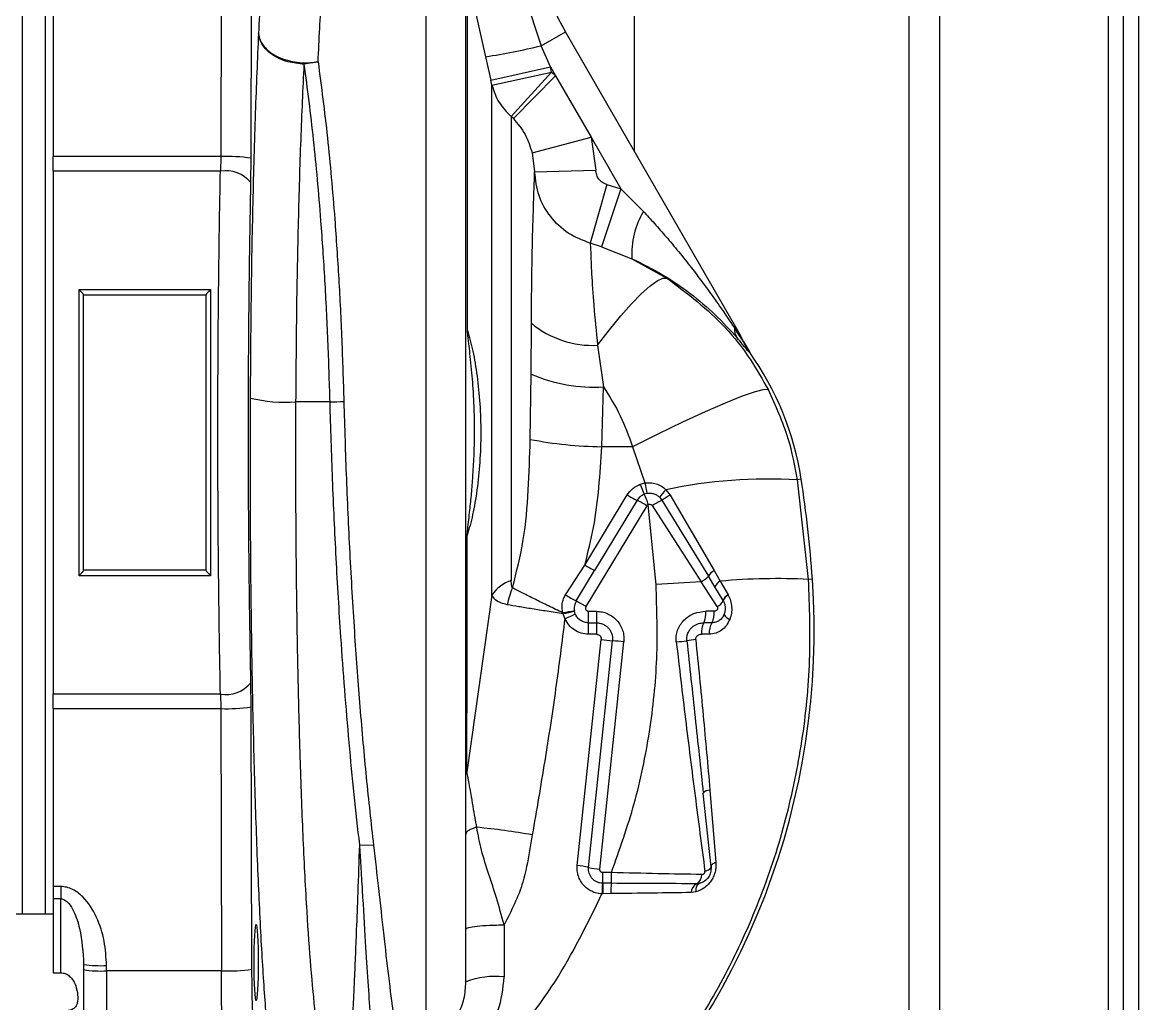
# Model space of a CAD drawing. Extents: x 75 to 2075, y 25 to 1460.
# Drawn here: x 1164.2 to 1255.5, y 637.2 to 717.4 of the extents above; entities that cross this region are included whole.
import ezdxf

# ---------------------------------------------------------------- set-up
doc = ezdxf.new("R2010")
doc.units = 0
doc.header["$LTSCALE"] = 5
doc.linetypes.add('SLD-KATı', pattern=[0])
doc.layers.get('0').update_dxf_attribs({"linetype": 'CONTINUOUS'})

msp = doc.modelspace()

# ---------------------------------------------------------------- linework, layer by layer
at = {"color": 7, "linetype": 'SLD-KATı'}
for p, q in [((1239.221, 568.28), (1239.221, 1228.103)), ((1252.971, 1228.103), (1252.971, 568.28)), ((1236.721, 569.442), (1236.721, 1226.942)), ((1254.221, 574.53), (1254.221, 1221.853)), ((1255.471, 574.53), (1255.471, 1221.853)), ((1214.221, 737.652), (1214.221, 706.924)), ((1197.219, 635.337), (1197.219, 732.906)), ((1180.484, 727.868), (1180.425, 706.433)), ((1182.922, 706.302), (1182.981, 727.738)), ((1166.085, 723.236), (1166.085, 644.526)), ((1204.5, 721.986), (1206.613, 715.494)), ((1166.721, 720.978), (1166.721, 706.433)), ((1200.626, 721.08), (1202.082, 714.599)), ((1206.613, 715.494), (1208.608, 716.646)), ((1222.546, 692.504), (1208.608, 716.646)), ((1207.384, 713.767), (1206.613, 715.494)), ((1202.082, 714.599), (1202.512, 712.678)), ((1188.386, 714.187), (1187.258, 713.986)), ((1202.512, 712.678), (1207.384, 713.767)), ((1207.477, 713.349), (1207.384, 713.767)), ((1207.384, 713.767), (1207.803, 713.041)), ((1202.605, 712.262), (1207.477, 713.349)), ((1207.477, 713.349), (1204.18, 709.716)), ((1207.803, 713.041), (1204.353, 709.545)), ((1207.477, 713.349), (1207.803, 713.041)), ((1207.803, 713.041), (1210.699, 708.025)), ((1202.605, 712.262), (1202.512, 712.678)), ((1202.605, 670.601), (1202.605, 712.262)), ((1204.18, 709.716), (1204.18, 671.792)), ((1204.353, 709.545), (1204.18, 709.716)), ((1205.886, 706.736), (1210.699, 708.025)), ((1210.699, 708.025), (1211.091, 705.323)), ((1210.699, 708.025), (1213.136, 703.803)), ((1180.425, 706.433), (1166.721, 706.433)), ((1166.721, 705.242), (1166.721, 706.433)), ((1180.425, 706.433), (1180.402, 705.242)), ((1205.886, 706.736), (1206.093, 705.18)), ((1182.899, 704.317), (1182.922, 706.302)), ((1166.721, 705.242), (1166.721, 662.517)), ((1180.402, 705.242), (1166.721, 705.242)), ((1206.093, 705.18), (1211.091, 705.323)), ((1211.996, 704.155), (1210.623, 699.359)), ((1213.136, 703.803), (1211.565, 699.066)), ((1211.996, 704.155), (1213.136, 703.803)), ((1213.136, 703.803), (1214.98, 701.954)), ((1211.565, 699.066), (1210.623, 699.359)), ((1211.565, 699.066), (1214.043, 698.092)), ((1214.043, 698.092), (1216.905, 696.51)), ((1168.846, 672.186), (1168.846, 695.573)), ((1168.846, 695.573), (1179.596, 695.573)), ((1179.596, 695.573), (1179.596, 672.186)), ((1169.221, 672.629), (1169.221, 695.129)), ((1169.221, 695.129), (1179.221, 695.129)), ((1179.221, 695.129), (1179.221, 672.629)), ((1205.802, 688.65), (1205.826, 692.815)), ((1222.423, 692.433), (1222.546, 692.504)), ((1211.236, 691.013), (1211.726, 687.618)), ((1223.129, 691.363), (1223.643, 690.468)), ((1223.145, 691.328), (1223.129, 691.363)), ((1223.643, 690.468), (1223.651, 690.45)), ((1205.731, 683.323), (1205.802, 688.65)), ((1211.576, 682.723), (1211.726, 687.618)), ((1189.365, 686.384), (1186.58, 686.384)), ((1214.105, 682.723), (1211.576, 682.723)), ((1214.105, 682.723), (1215.104, 679.761)), ((1227.887, 680.069), (1227.586, 680.022)), ((1228.482, 671.884), (1227.586, 680.022)), ((1214.731, 679.659), (1215.104, 679.761)), ((1216.828, 679.215), (1217.172, 678.775)), ((1210.197, 673.052), (1213.669, 678.781)), ((1214.463, 678.347), (1210.99, 672.599)), ((1215.266, 678.898), (1215.057, 678.84)), ((1216.299, 678.6), (1216.503, 678.354)), ((1216.503, 678.354), (1220.298, 672.15)), ((1217.172, 678.775), (1220.77, 672.597)), ((1215.257, 677.908), (1210.287, 669.656)), ((1216.02, 671.452), (1215.383, 678.013)), ((1215.707, 677.911), (1219.709, 671.688)), ((1179.221, 672.629), (1169.221, 672.629)), ((1208.611, 670.621), (1210.197, 673.052)), ((1209.499, 670.119), (1210.99, 672.599)), ((1220.77, 672.597), (1221.265, 671.734)), ((1179.596, 672.186), (1168.846, 672.186)), ((1221.011, 669.665), (1219.709, 671.688)), ((1220.827, 671.278), (1220.298, 672.15)), ((1221.265, 671.734), (1221.9, 670.623)), ((1228.799, 671.906), (1228.482, 671.884)), ((1221.51, 670.151), (1220.827, 671.278)), ((1202.605, 670.601), (1200.558, 656.123)), ((1221.51, 670.151), (1221.516, 670.141)), ((1221.9, 670.623), (1221.91, 670.606)), ((1208.41, 669.081), (1208.398, 669.15)), ((1208.564, 668.681), (1208.41, 669.081)), ((1209.343, 669.307), (1209.349, 669.275)), ((1209.417, 669.053), (1209.349, 669.275)), ((1210.501, 669.275), (1211.144, 669.275)), ((1210.501, 668.333), (1210.501, 669.275)), ((1211.144, 669.275), (1211.144, 668.333)), ((1220.78, 669.281), (1220.087, 669.281)), ((1210.501, 668.333), (1211.144, 668.333)), ((1210.501, 667.401), (1210.501, 668.333)), ((1211.144, 668.333), (1211.144, 667.401)), ((1220.573, 668.334), (1219.911, 668.334)), ((1211.144, 667.401), (1210.501, 667.401)), ((1220.367, 667.406), (1219.735, 667.405)), ((1209.58, 648.494), (1211.538, 666.959)), ((1210.502, 648.346), (1212.46, 666.868)), ((1211.424, 648.196), (1213.382, 666.775)), ((1182.922, 661.456), (1182.899, 663.441)), ((1166.721, 662.517), (1180.402, 662.517)), ((1166.721, 661.326), (1166.721, 662.517)), ((1180.402, 662.517), (1180.425, 661.326)), ((1166.721, 661.326), (1180.425, 661.326)), ((1166.721, 661.326), (1166.721, 646.78)), ((1180.425, 661.326), (1180.484, 639.89)), ((1182.981, 640.021), (1182.922, 661.456)), ((1220.512, 648.386), (1219.875, 654.404)), ((1220.42, 654.658), (1220.912, 648.751)), ((1191.792, 650.195), (1192.919, 650.159)), ((1211.673, 647.047), (1211.629, 647.048)), ((1212.362, 647.919), (1211.673, 647.919)), ((1211.673, 647.047), (1211.673, 647.919)), ((1212.362, 647.044), (1211.673, 647.047)), ((1212.362, 647.044), (1212.362, 647.919)), ((1219.331, 647.012), (1219.57, 647.041)), ((1167.346, 646.78), (1166.721, 646.78)), ((1166.721, 646.78), (1166.721, 645.774)), ((1167.346, 646.78), (1167.346, 645.774)), ((1211.668, 646.187), (1211.594, 646.186)), ((1212.314, 646.199), (1211.668, 646.187)), ((1219.282, 646.349), (1218.89, 646.292)), ((1167.346, 645.774), (1166.721, 645.774)), ((1166.721, 645.774), (1166.721, 639.738)), ((1167.346, 639.738), (1167.346, 645.774)), ((1166.721, 644.526), (1163.596, 644.526)), ((1203.596, 643.646), (1203.596, 639.389)), ((1169.221, 640.423), (1169.221, 639.988)), ((1171.096, 639.89), (1171.096, 640.325)), ((1180.484, 639.89), (1171.096, 639.89)), ((1171.096, 639.89), (1171.096, 631.61)), ((1166.721, 639.738), (1167.346, 639.738))]:
    msp.add_line(p, q, dxfattribs=at)
at = {"color": 8, "linetype": 'SLD-KATı'}
msp.add_line((1164.21, 723.236), (1164.21, 644.526), dxfattribs=at)
at = {"color": 7, "linetype": 'SLD-KATı', "flags": 128}
for points in [[(1211.236, 691.013), (1212.21, 692.28), (1213.143, 693.419), (1214.015, 694.407), (1214.808, 695.225), (1215.507, 695.854), (1216.097, 696.283), (1216.566, 696.503), (1216.905, 696.51)], [(1225.197, 687.37), (1224.848, 687.394), (1224.125, 687.217), (1223.053, 686.845), (1221.669, 686.292), (1220.021, 685.575), (1218.168, 684.721), (1216.172, 683.759), (1214.105, 682.723)], [(1220.01, 648.04), (1220.123, 648.075), (1220.224, 648.115), (1220.313, 648.157), (1220.386, 648.201), (1220.444, 648.248), (1220.485, 648.294), (1220.508, 648.341), (1220.512, 648.386)], [(1220.912, 648.751), (1220.82, 648.712), (1220.737, 648.67), (1220.667, 648.625), (1220.608, 648.578), (1220.563, 648.53), (1220.532, 648.482), (1220.515, 648.433), (1220.512, 648.386)], [(1219.282, 646.349), (1219.283, 646.482), (1219.295, 646.606), (1219.317, 646.718), (1219.351, 646.817), (1219.393, 646.901), (1219.445, 646.967), (1219.505, 647.014), (1219.57, 647.041)]]:
    msp.add_lwpolyline(points, dxfattribs=at)
at = {"color": 7, "linetype": 'SLD-KATı'}
for centre, radius, start, end in [((1224.846, 726.021), 18.75, 180, 210), ((1193.867, 768.067), 54.096, 278.73535, 283.6287), ((1180.968, 692.902), 13.542, 81.70366, 92.29634), ((1180.857, 702.636), 2.645, 39.45215, 99.89627), ((1220.825, 698.492), 6.794, 149.36045, 183.37324), ((1210.865, 698.922), 7.918, 230.47136, 272.68466), ((1223.738, 692.354), 1.317, 176.5728, 213.42653), ((1211.721, 686.254), 12.5, 23.94714, 30), ((1227.584, 693.299), 4.857, 203.94863, 215.92191), ((1203.983, 676.379), 24.188, 8.77429, 35.62671), ((1210.999, 700.955), 13.358, 247.10618, 273.12039), ((1185.771, 699.12), 12.762, 256.7021, 273.63697), ((1188.346, 729.042), 42.67, 271.36766, 272.88291), ((1212.174, 717.316), 34.598, 259.26694, 269.00834), ((1225.277, 638.685), 41.402, 86.80318, 101.77541), ((1131.096, 665.129), 97.938, 3.968, 8.77429), ((1230.274, 685.382), 16.564, 200.21238, 203.26121), ((1247.522, 685.378), 32.901, 189.83031, 191.35977), ((1224.437, 672.142), 10.389, 137.09157, 141.56836), ((1217.828, 685.443), 7.854, 238.03029, 244.6349), ((1210.772, 670.731), 8.463, 57.99682, 64.14061), ((1197.547, 671.454), 19.004, 20.19018, 22.87161), ((1220.375, 670.46), 8.792, 116.12772, 122.06742), ((1257.56, 613.93), 76.395, 121.91576, 122.50873), ((1217.518, 684.951), 13.971, 238.39836, 242.1468), ((1221.31, 671.555), 1.174, 117.38104, 149.56679), ((1205.051, 669.004), 2.921, 107.34633, 146.86015), ((1168.506, 667.724), 60.438, 313.85735, 3.968), ((1244.89, 248.528), 423.909, 93.40542, 93.90514), ((1218.739, 673.53), 2.082, 297.77043, 318.47196), ((1221.675, 670.902), 0.927, 116.22475, 156.08261), ((1225.96, 619.708), 52.238, 87.23234, 95.15603), ((1210.3, 668.566), 6.566, 156.38699, 169.09412), ((1216.093, 682.829), 14.318, 238.49876, 242.58171), ((1196.927, 647.817), 25.601, 58.54177, 60.58724), ((1220.589, 670.598), 1.024, 294.34756, 334.13293), ((1222.195, 669.983), 0.705, 114.72648, 166.16754), ((1222.197, 669.963), 0.704, 114.08787, 165.32367), ((1237.16, 498.143), 173.409, 99.23089, 99.54732), ((1197.94, 721.997), 53.942, 281.19121, 282.21009), ((1196.73, 697.039), 30.728, 292.65026, 294.38649), ((1218.157, 669.149), 1.934, 335.07033, 3.89442), ((1219.091, 669.153), 1.694, 331.07681, 4.3414), ((1222.237, 669.281), 0.692, 201.90448, 253.81073), ((1221.643, 667.525), 1.912, 154.98361, 183.60831), ((1222.036, 667.522), 1.673, 150.95677, 183.97424), ((1217.358, 720.897), 54.251, 263.84129, 264.81972), ((1206.862, 606.429), 60.698, 83.83344, 84.70804), ((1212.178, 719.927), 53.437, 275.90282, 276.83242), ((1220.469, 655.209), 11.819, 95.87583, 99.41685), ((1180.857, 665.122), 2.645, 260.10373, 320.54785), ((1180.968, 674.857), 13.542, 267.70366, 278.29634), ((1220.414, 653.958), 0.7, 89.55658, 140.41681), ((1194.949, 587.853), 64.093, 80.16175, 84.25738), ((1209.068, 642.379), 6.137, 76.48333, 85.20982), ((1211.932, 654.244), 6.069, 256.37506, 265.20126), ((1323.274, 642.133), 111.753, 177.47934, 177.92148), ((1289.889, 646.174), 78.221, 179.36019, 179.99033), ((1220.027, 646.188), 7.714, 173.62692, 179.91599), ((1218.909, 647.739), 0.84, 300.1046, 1.64257), ((1219.708, 646.286), 0.818, 117.46934, 179.59784), ((1170.629, 649.355), 9.042, 261.04481, 272.9634), ((1170.629, 648.92), 9.042, 261.04481, 272.9634), ((1181.027, 653.421), 13.542, 267.70366, 278.29634), ((1202.828, 633.017), 6.418, 83.1247, 111.5425)]:
    msp.add_arc(centre, radius, start, end, dxfattribs=at)
msp.add_ellipse((1183.326, 640.569), major_axis=(0, 3.125), ratio=0.052408, dxfattribs=at)
for points, knots in [([(1184.928, 733.826), (1184.793, 733.009), (1184.521, 731.364), (1184.145, 727.406), (1183.8, 722.529), (1183.609, 718.502), (1183.514, 716.5)], [0, 0, 0, 0, 0.248592, 0.500102, 0.75156, 1, 1, 1, 1]), ([(1200.471, 638.987), (1200.471, 640.216), (1200.471, 642.72), (1200.471, 647.748), (1200.471, 653.701), (1200.471, 660.499), (1200.471, 667.866), (1200.471, 675.517), (1200.471, 683.151), (1200.471, 690.611), (1200.471, 697.89), (1200.471, 704.965), (1200.471, 711.663), (1200.471, 717.695), (1200.471, 722.823), (1200.471, 726.838), (1200.471, 729.758), (1200.471, 730.744), (1200.471, 731.229)], [0, 0, 0, 0, 0.059803, 0.121859, 0.185514, 0.25, 0.314486, 0.378141, 0.440197, 0.5, 0.559803, 0.621859, 0.685514, 0.75, 0.814486, 0.878141, 0.940197, 1, 1, 1, 1]), ([(1188.386, 714.187), (1188.431, 715.103), (1188.521, 716.962), (1188.674, 719.551), (1188.841, 722.009), (1189.071, 724.868), (1189.386, 727.989), (1189.657, 729.54), (1189.8, 730.359)], [0, 0, 0, 0, 0.119672, 0.242881, 0.369647, 0.49999, 0.736078, 1, 1, 1, 1]), ([(1200.591, 692.236), (1200.592, 693.828), (1200.592, 697.166), (1200.594, 700.898), (1200.595, 703.587), (1200.596, 705.241), (1200.598, 706.88), (1200.599, 708.495), (1200.601, 710.074), (1200.602, 711.579), (1200.605, 713.204), (1200.607, 714.473), (1200.609, 715.465), (1200.61, 716.079), (1200.611, 716.704), (1200.613, 717.332), (1200.614, 717.956), (1200.616, 718.566), (1200.619, 719.853), (1200.623, 720.528), (1200.626, 721.08)], [0, 0, 0, 0, 0.1126362, 0.2362398, 0.2799103, 0.3247982, 0.3709022, 0.4182213, 0.4667541, 0.5164993, 0.5646561, 0.634884, 0.6590069, 0.6849296, 0.7126513, 0.7421713, 0.7734885, 0.8066019, 0.8415106, 1, 1, 1, 1]), ([(1183.514, 716.5), (1183.422, 714.384), (1183.239, 710.123), (1183.037, 702.741), (1182.892, 694.89), (1182.854, 689.418), (1182.836, 686.701)], [0, 0, 0, 0, 0.2484056, 0.500079, 0.7517113, 1, 1, 1, 1]), ([(1187.258, 713.986), (1186.798, 714.032), (1185.841, 714.126), (1184.598, 714.714), (1183.721, 715.549), (1183.581, 716.191), (1183.514, 716.5)], [0, 0, 0, 0, 0.240604, 0.5, 0.759396, 1, 1, 1, 1]), ([(1183.514, 716.5), (1183.544, 716.319), (1183.604, 715.953), (1183.941, 715.429), (1184.44, 714.962), (1185.096, 714.573), (1185.856, 714.292), (1186.694, 714.127), (1187.553, 714.078), (1188.111, 714.151), (1188.386, 714.187)], [0, 0, 0, 0, 0.12334, 0.25, 0.376661, 0.500001, 0.629646, 0.75, 0.87666, 1, 1, 1, 1]), ([(1186.58, 686.384), (1186.599, 688.901), (1186.637, 693.969), (1186.781, 701.183), (1186.982, 708.026), (1187.165, 711.977), (1187.258, 713.986)], [0, 0, 0, 0, 0.248232, 0.499908, 0.745564, 1, 1, 1, 1]), ([(1189.365, 686.384), (1189.313, 688.058), (1189.21, 691.426), (1188.958, 696.391), (1188.585, 701.949), (1188.044, 708.036), (1187.524, 711.977), (1187.258, 713.986)], [0, 0, 0, 0, 0.164668, 0.331363, 0.500118, 0.74509, 1, 1, 1, 1]), ([(1188.386, 714.187), (1188.652, 712.166), (1189.172, 708.206), (1189.713, 702.084), (1190.085, 696.494), (1190.337, 691.499), (1190.441, 688.11), (1190.492, 686.426)], [0, 0, 0, 0, 0.255143, 0.499884, 0.668694, 0.835417, 1, 1, 1, 1]), ([(1204.353, 709.545), (1204.702, 709.127), (1205.404, 708.286), (1205.725, 707.254), (1205.886, 706.736)], [0, 0, 0, 0, 0.49787, 1, 1, 1, 1]), ([(1180.402, 662.517), (1180.361, 664.827), (1180.279, 669.429), (1180.213, 676.628), (1180.189, 683.879), (1180.213, 691.13), (1180.279, 698.329), (1180.361, 702.931), (1180.402, 705.242)], [0, 0, 0, 0, 0.168024, 0.334689, 0.5, 0.665311, 0.831975, 1, 1, 1, 1]), ([(1205.826, 692.815), (1205.839, 694.316), (1205.867, 697.313), (1205.949, 700.963), (1206.048, 703.792), (1206.078, 704.717), (1206.093, 705.18)], [0, 0, 0, 0, 0.250701, 0.50029, 0.749717, 1, 1, 1, 1]), ([(1210.623, 699.359), (1210.006, 699.598), (1208.771, 700.076), (1207.331, 701.476), (1206.331, 703.215), (1206.173, 704.525), (1206.093, 705.18)], [0, 0, 0, 0, 0.250273, 0.500372, 0.750267, 1, 1, 1, 1]), ([(1211.996, 704.155), (1211.873, 704.203), (1211.626, 704.299), (1211.338, 704.58), (1211.139, 704.929), (1211.107, 705.191), (1211.091, 705.323)], [0, 0, 0, 0, 0.250698, 0.500615, 0.749908, 1, 1, 1, 1]), ([(1182.899, 663.441), (1182.858, 665.613), (1182.777, 669.978), (1182.71, 676.862), (1182.686, 683.879), (1182.71, 690.896), (1182.777, 697.78), (1182.858, 702.145), (1182.899, 704.317)], [0, 0, 0, 0, 0.165113, 0.331886, 0.5, 0.6681, 0.83488, 1, 1, 1, 1]), ([(1214.98, 701.954), (1215.281, 701.63), (1215.914, 700.95), (1216.871, 699.855), (1217.885, 698.643), (1218.857, 697.422), (1219.81, 696.169), (1220.571, 695.125), (1221.464, 693.862), (1222.023, 693.029), (1222.423, 692.433)], [0, 0, 0, 0, 0.109099, 0.228792, 0.359102, 0.500044, 0.615384, 0.749917, 0.821125, 1, 1, 1, 1]), ([(1210.623, 699.359), (1210.639, 699.17), (1210.671, 698.79), (1210.729, 696.949), (1210.907, 694.346), (1211.125, 692.134), (1211.236, 691.013)], [0, 0, 0, 0, 0.2443653, 0.4905707, 0.7416962, 1, 1, 1, 1]), ([(1214.043, 698.092), (1214.894, 697.67), (1216.602, 696.824), (1218.848, 695.27), (1220.897, 693.551), (1222.055, 692.273), (1222.639, 691.629)], [0, 0, 0, 0, 0.24661, 0.494648, 0.745262, 1, 1, 1, 1]), ([(1216.905, 696.51), (1218.572, 695.248), (1221.121, 693.319), (1223.699, 690.024), (1224.719, 688.217), (1225.197, 687.37)], [0, 0, 0, 0, 0.501237, 0.7662274, 1, 1, 1, 1]), ([(1168.846, 695.573), (1168.896, 695.522), (1168.979, 695.437), (1169.081, 695.326), (1169.146, 695.248), (1169.189, 695.192), (1169.216, 695.15), (1169.219, 695.136), (1169.221, 695.129)], [0, 0, 0, 0, 0.29609, 0.499109, 0.644117, 0.7739, 0.891269, 1, 1, 1, 1]), ([(1179.596, 695.573), (1179.546, 695.522), (1179.463, 695.437), (1179.361, 695.326), (1179.296, 695.248), (1179.253, 695.192), (1179.226, 695.15), (1179.223, 695.136), (1179.221, 695.129)], [0, 0, 0, 0, 0.296126, 0.4991096, 0.6441276, 0.7739145, 0.8912797, 1, 1, 1, 1]), ([(1200.577, 675.476), (1200.582, 675.544), (1200.59, 675.643), (1200.6, 675.752), (1200.606, 675.804), (1200.608, 675.827), (1200.609, 675.84), (1200.61, 675.851), (1200.614, 675.889), (1200.672, 676.477), (1200.789, 677.452), (1200.936, 678.893), (1201.106, 680.952), (1201.195, 683.157), (1201.171, 685.354), (1201.115, 686.734), (1201.036, 687.963), (1200.941, 689.058), (1200.838, 690.042), (1200.732, 690.955), (1200.654, 691.6), (1200.608, 692.042), (1200.596, 692.185), (1200.591, 692.236)], [0, 0, 0, 0, 0.01166, 0.016863, 0.019167, 0.020983, 0.021043, 0.021517, 0.02284, 0.027895, 0.127906, 0.214077, 0.298278, 0.499693, 0.584052, 0.668163, 0.735859, 0.800192, 0.867233, 0.92086, 0.975503, 0.991226, 1, 1, 1, 1]), ([(1200.591, 692.236), (1200.746, 691.691), (1201.055, 690.599), (1201.406, 688.524), (1201.635, 686.248), (1201.713, 683.848), (1201.631, 681.447), (1201.398, 679.175), (1201.043, 677.105), (1200.732, 676.019), (1200.577, 675.476)], [0, 0, 0, 0, 0.12484, 0.250017, 0.374605, 0.499663, 0.624879, 0.749675, 0.874744, 1, 1, 1, 1]), ([(1223.145, 691.328), (1223.147, 691.323), (1223.151, 691.314), (1223.15, 691.311), (1223.135, 691.33), (1223.102, 691.383), (1223.02, 691.515), (1222.804, 691.869), (1222.576, 692.208), (1222.423, 692.433)], [0, 0, 0, 0, 0.031315, 0.062933, 0.124936, 0.185689, 0.251519, 0.500681, 1, 1, 1, 1]), ([(1223.651, 690.45), (1223.653, 690.439), (1223.658, 690.417), (1223.586, 690.486), (1223.397, 690.712), (1223.063, 691.125), (1222.786, 691.454), (1222.639, 691.629)], [0, 0, 0, 0, 0.124696, 0.250536, 0.500296, 0.735213, 1, 1, 1, 1]), ([(1211.726, 687.618), (1212.206, 686.848), (1213.167, 685.31), (1213.792, 683.585), (1214.105, 682.723)], [0, 0, 0, 0, 0.500139, 1, 1, 1, 1]), ([(1227.586, 680.022), (1227.37, 681.153), (1226.885, 683.7), (1225.8, 686.058), (1225.197, 687.37)], [0, 0, 0, 0, 0.443847, 1, 1, 1, 1]), ([(1182.836, 686.701), (1182.83, 684.075), (1182.818, 678.734), (1182.878, 670.657), (1183, 662.66), (1183.187, 655.026), (1183.434, 648.025), (1183.73, 641.919), (1184.062, 636.77), (1184.308, 634.217), (1184.429, 632.961)], [0, 0, 0, 0, 0.120021, 0.244171, 0.371244, 0.499843, 0.628466, 0.755605, 0.879857, 1, 1, 1, 1]), ([(1188.174, 636.327), (1188.047, 637.563), (1187.801, 639.95), (1187.525, 643.977), (1187.324, 647.56), (1187.18, 650.572), (1187.052, 653.705), (1186.925, 657.378), (1186.805, 661.641), (1186.702, 666.523), (1186.617, 672.271), (1186.563, 678.925), (1186.575, 683.9), (1186.58, 686.384)], [0, 0, 0, 0, 0.12651, 0.244333, 0.31025, 0.374867, 0.438185, 0.500204, 0.586553, 0.671792, 0.755923, 0.878148, 1, 1, 1, 1]), ([(1191.792, 650.195), (1191.638, 651.547), (1191.334, 654.207), (1190.927, 658.478), (1190.565, 662.794), (1190.201, 667.81), (1189.858, 673.554), (1189.556, 680.007), (1189.428, 684.274), (1189.365, 686.384)], [0, 0, 0, 0, 0.1313741, 0.2584587, 0.3812594, 0.4997824, 0.6701239, 0.8368542, 1, 1, 1, 1]), ([(1190.492, 686.426), (1190.555, 684.315), (1190.683, 680.048), (1190.985, 673.596), (1191.357, 667.336), (1191.805, 661.317), (1192.318, 655.529), (1192.716, 651.976), (1192.919, 650.159)], [0, 0, 0, 0, 0.1629753, 0.3293695, 0.4993167, 0.6584152, 0.8252599, 1, 1, 1, 1]), ([(1204.283, 671.196), (1204.613, 672.499), (1205.27, 675.1), (1205.595, 679.193), (1205.685, 681.936), (1205.731, 683.323)], [0, 0, 0, 0, 0.331652, 0.661951, 1, 1, 1, 1]), ([(1210.197, 673.052), (1210.452, 674.076), (1210.97, 676.161), (1211.382, 679.406), (1211.511, 681.608), (1211.576, 682.723)], [0, 0, 0, 0, 0.32296, 0.657264, 1, 1, 1, 1]), ([(1213.669, 678.781), (1213.809, 678.972), (1214.088, 679.354), (1214.516, 679.557), (1214.731, 679.659)], [0, 0, 0, 0, 0.499368, 1, 1, 1, 1]), ([(1215.104, 679.761), (1215.258, 679.777), (1215.567, 679.809), (1216.029, 679.713), (1216.466, 679.524), (1216.707, 679.319), (1216.828, 679.215)], [0, 0, 0, 0, 0.246266, 0.495144, 0.746061, 1, 1, 1, 1]), ([(1215.057, 678.84), (1214.937, 678.783), (1214.697, 678.669), (1214.541, 678.454), (1214.463, 678.347)], [0, 0, 0, 0, 0.500058, 1, 1, 1, 1]), ([(1216.299, 678.6), (1216.227, 678.658), (1216.081, 678.774), (1215.82, 678.878), (1215.544, 678.928), (1215.358, 678.908), (1215.266, 678.898)], [0, 0, 0, 0, 0.24956, 0.499349, 0.750018, 1, 1, 1, 1]), ([(1215.383, 678.013), (1215.358, 678.001), (1215.307, 677.977), (1215.274, 677.931), (1215.257, 677.908)], [0, 0, 0, 0, 0.499418, 1, 1, 1, 1]), ([(1215.383, 678.013), (1215.414, 678.021), (1215.474, 678.036), (1215.567, 678.022), (1215.651, 677.981), (1215.688, 677.934), (1215.707, 677.911)], [0, 0, 0, 0, 0.254282, 0.507922, 0.756892, 1, 1, 1, 1]), ([(1200.558, 656.123), (1200.558, 656.811), (1200.559, 658.381), (1200.562, 661.315), (1200.567, 664.887), (1200.572, 668.708), (1200.576, 672.236), (1200.576, 674.464), (1200.577, 675.476)], [0, 0, 0, 0, 0.129776, 0.296575, 0.50031, 0.694607, 0.861156, 1, 1, 1, 1]), ([(1168.846, 672.186), (1168.896, 672.236), (1168.979, 672.322), (1169.081, 672.432), (1169.146, 672.51), (1169.189, 672.567), (1169.216, 672.608), (1169.219, 672.622), (1169.221, 672.629)], [0, 0, 0, 0, 0.296126, 0.49911, 0.644128, 0.773914, 0.89128, 1, 1, 1, 1]), ([(1179.221, 672.629), (1179.223, 672.622), (1179.226, 672.608), (1179.253, 672.567), (1179.296, 672.51), (1179.361, 672.432), (1179.463, 672.322), (1179.546, 672.236), (1179.596, 672.186)], [0, 0, 0, 0, 0.108731, 0.2261, 0.355883, 0.500891, 0.70391, 1, 1, 1, 1]), ([(1204.283, 671.196), (1204.267, 671.218), (1204.229, 671.269), (1204.187, 671.47), (1204.183, 671.654), (1204.18, 671.792)], [0, 0, 0, 0, 0.158176, 0.37266, 1, 1, 1, 1]), ([(1210.225, 624.307), (1210.946, 625.026), (1212.253, 626.327), (1214.02, 628.308), (1215.627, 630.252), (1217.143, 632.257), (1219.357, 635.454), (1221.994, 639.945), (1224.705, 645.983), (1226.73, 652.246), (1228.056, 658.709), (1228.726, 665.261), (1228.563, 669.679), (1228.482, 671.884)], [0, 0, 0, 0, 0.058229, 0.105455, 0.151754, 0.202416, 0.249131, 0.373992, 0.499203, 0.626154, 0.748428, 0.874469, 1, 1, 1, 1]), ([(1208.398, 669.15), (1208.003, 669.34), (1207.217, 669.717), (1206.106, 670.265), (1205.092, 670.776), (1204.553, 671.056), (1204.283, 671.196)], [0, 0, 0, 0, 0.250494, 0.499087, 0.749528, 1, 1, 1, 1]), ([(1212.362, 647.919), (1213.03, 649.791), (1214.367, 653.54), (1215.567, 659.427), (1216.215, 665.422), (1216.085, 669.442), (1216.02, 671.452)], [0, 0, 0, 0, 0.2486786, 0.4979846, 0.7490605, 1, 1, 1, 1]), ([(1203.852, 669.808), (1203.5, 669.908), (1202.901, 670.077), (1202.691, 670.448), (1202.605, 670.601)], [0, 0, 0, 0, 0.589092, 1, 1, 1, 1]), ([(1208.398, 669.15), (1208.372, 669.28), (1208.32, 669.535), (1208.341, 669.922), (1208.429, 670.292), (1208.551, 670.511), (1208.611, 670.621)], [0, 0, 0, 0, 0.259024, 0.5099395, 0.7551425, 1, 1, 1, 1]), ([(1209.499, 670.119), (1209.437, 669.991), (1209.313, 669.734), (1209.333, 669.449), (1209.343, 669.307)], [0, 0, 0, 0, 0.500114, 1, 1, 1, 1]), ([(1221.594, 669.022), (1221.626, 669.115), (1221.688, 669.298), (1221.698, 669.591), (1221.648, 669.88), (1221.561, 670.053), (1221.516, 670.141)], [0, 0, 0, 0, 0.251545, 0.499164, 0.746984, 1, 1, 1, 1]), ([(1221.91, 670.606), (1221.983, 670.453), (1222.129, 670.146), (1222.215, 669.629), (1222.2, 669.104), (1222.096, 668.779), (1222.044, 668.616)], [0, 0, 0, 0, 0.248061, 0.498605, 0.749132, 1, 1, 1, 1]), ([(1208.41, 669.081), (1207.974, 669.147), (1207.107, 669.278), (1205.876, 669.472), (1204.751, 669.654), (1204.152, 669.757), (1203.852, 669.808)], [0, 0, 0, 0, 0.25048, 0.499085, 0.749529, 1, 1, 1, 1]), ([(1210.501, 668.333), (1210.386, 668.343), (1210.156, 668.363), (1209.843, 668.517), (1209.578, 668.746), (1209.471, 668.951), (1209.417, 669.053)], [0, 0, 0, 0, 0.249972, 0.500005, 0.750035, 1, 1, 1, 1]), ([(1210.287, 669.656), (1210.277, 669.636), (1210.258, 669.597), (1210.249, 669.53), (1210.256, 669.464), (1210.281, 669.402), (1210.32, 669.348), (1210.373, 669.308), (1210.435, 669.28), (1210.479, 669.276), (1210.501, 669.275)], [0, 0, 0, 0, 0.124074, 0.250351, 0.376134, 0.500013, 0.623009, 0.749689, 0.874495, 1, 1, 1, 1]), ([(1211.144, 669.275), (1211.302, 669.265), (1211.617, 669.247), (1212.069, 669.092), (1212.48, 668.855), (1212.83, 668.534), (1213.11, 668.15), (1213.299, 667.715), (1213.404, 667.249), (1213.389, 666.933), (1213.382, 666.775)], [0, 0, 0, 0, 0.125025, 0.25014, 0.374945, 0.499939, 0.624759, 0.749733, 0.874846, 1, 1, 1, 1]), ([(1217.673, 666.773), (1217.666, 666.933), (1217.65, 667.255), (1217.766, 667.73), (1217.979, 668.17), (1218.286, 668.557), (1218.671, 668.872), (1219.262, 669.193), (1219.756, 669.245), (1220.087, 669.281)], [0, 0, 0, 0, 0.1208545, 0.2424729, 0.3646844, 0.4889904, 0.6152743, 0.7426825, 1, 1, 1, 1]), ([(1221.594, 669.022), (1221.543, 668.923), (1221.44, 668.724), (1221.192, 668.506), (1220.899, 668.361), (1220.682, 668.343), (1220.573, 668.334)], [0, 0, 0, 0, 0.248734, 0.498312, 0.74895, 1, 1, 1, 1]), ([(1221.011, 669.665), (1221.022, 669.645), (1221.044, 669.604), (1221.053, 669.534), (1221.043, 669.466), (1221.014, 669.403), (1220.969, 669.35), (1220.913, 669.311), (1220.849, 669.286), (1220.803, 669.283), (1220.78, 669.281)], [0, 0, 0, 0, 0.123026, 0.244778, 0.366652, 0.489722, 0.614438, 0.741653, 0.87058, 1, 1, 1, 1]), ([(1208.564, 668.681), (1208.321, 666.762), (1207.828, 662.873), (1206.92, 656.978), (1206.243, 653.014), (1205.9, 651.003)], [0, 0, 0, 0, 0.324326, 0.657412, 1, 1, 1, 1]), ([(1210.501, 667.401), (1210.296, 667.418), (1209.885, 667.453), (1209.325, 667.727), (1208.853, 668.136), (1208.66, 668.499), (1208.564, 668.681)], [0, 0, 0, 0, 0.250348, 0.500313, 0.749867, 1, 1, 1, 1]), ([(1211.144, 668.333), (1211.238, 668.327), (1211.426, 668.316), (1211.693, 668.224), (1211.936, 668.082), (1212.142, 667.893), (1212.303, 667.667), (1212.413, 667.413), (1212.472, 667.142), (1212.464, 666.959), (1212.46, 666.868)], [0, 0, 0, 0, 0.126676, 0.253445, 0.379047, 0.504372, 0.629061, 0.752706, 0.876631, 1, 1, 1, 1]), ([(1218.535, 666.869), (1218.532, 666.993), (1218.527, 667.236), (1218.643, 667.573), (1218.822, 667.847), (1219.095, 668.104), (1219.466, 668.297), (1219.77, 668.322), (1219.911, 668.334)], [0, 0, 0, 0, 0.161001, 0.316128, 0.458565, 0.587096, 0.809099, 1, 1, 1, 1]), ([(1222.044, 668.616), (1221.959, 668.441), (1221.792, 668.094), (1221.385, 667.71), (1220.903, 667.454), (1220.545, 667.422), (1220.367, 667.406)], [0, 0, 0, 0, 0.2564992, 0.5079644, 0.7552575, 1, 1, 1, 1]), ([(1211.144, 667.401), (1211.172, 667.399), (1211.228, 667.396), (1211.307, 667.368), (1211.38, 667.326), (1211.441, 667.27), (1211.49, 667.202), (1211.523, 667.125), (1211.542, 667.043), (1211.539, 666.987), (1211.538, 666.959)], [0, 0, 0, 0, 0.12539, 0.250746, 0.376207, 0.499946, 0.623816, 0.749126, 0.875318, 1, 1, 1, 1]), ([(1219.259, 666.966), (1219.258, 666.999), (1219.257, 667.064), (1219.288, 667.156), (1219.338, 667.236), (1219.426, 667.321), (1219.561, 667.391), (1219.678, 667.4), (1219.735, 667.405)], [0, 0, 0, 0, 0.129911, 0.259171, 0.386419, 0.511834, 0.758203, 1, 1, 1, 1]), ([(1217.673, 666.773), (1217.92, 664.67), (1218.413, 660.464), (1219.21, 654.142), (1219.742, 650.082), (1220.01, 648.04)], [0, 0, 0, 0, 0.332007, 0.664039, 1, 1, 1, 1]), ([(1218.535, 666.869), (1218.761, 664.78), (1219.213, 660.599), (1219.654, 656.47), (1219.875, 654.404)], [0, 0, 0, 0, 0.499739, 1, 1, 1, 1]), ([(1219.259, 666.966), (1219.466, 664.897), (1219.879, 660.767), (1220.24, 656.691), (1220.42, 654.658)], [0, 0, 0, 0, 0.501095, 1, 1, 1, 1]), ([(1201.362, 651.624), (1201.362, 651.624), (1201.362, 651.624), (1201.362, 651.624), (1201.362, 651.625), (1201.361, 651.627), (1201.338, 651.756), (1201.307, 651.929), (1201.159, 652.751), (1201.048, 653.441), (1200.942, 654.058), (1200.936, 654.093), (1200.893, 654.341), (1200.825, 654.718), (1200.757, 655.088), (1200.721, 655.279), (1200.689, 655.447), (1200.655, 655.624), (1200.603, 655.893), (1200.577, 656.027), (1200.558, 656.123)], [0, 0, 0, 0, 0.000005, 0.000019, 0.000075, 0.000298, 0.001183, 0.073541, 0.099275, 0.474243, 0.474978, 0.480578, 0.495988, 0.629773, 0.722025, 0.750953, 0.76789, 0.846215, 0.890466, 1, 1, 1, 1]), ([(1201.362, 651.624), (1201.23, 651.586), (1200.963, 651.508), (1200.686, 651.371), (1200.504, 651.223), (1200.482, 651.122), (1200.471, 651.071)], [0, 0, 0, 0, 0.247741, 0.499999, 0.752258, 1, 1, 1, 1]), ([(1203.596, 643.646), (1203.391, 644.392), (1203.002, 645.804), (1202.335, 647.826), (1201.719, 649.697), (1201.478, 650.999), (1201.362, 651.624)], [0, 0, 0, 0, 0.2670836, 0.5062283, 0.7627816, 1, 1, 1, 1]), ([(1205.9, 651.003), (1205.823, 650.568), (1205.596, 649.278), (1205.155, 646.712), (1204.178, 644.79), (1203.596, 643.646)], [0, 0, 0, 0, 0.171078, 0.506774, 1, 1, 1, 1]), ([(1191.231, 636.086), (1191.251, 636.499), (1191.293, 637.387), (1191.367, 639.021), (1191.451, 640.978), (1191.548, 643.396), (1191.662, 646.399), (1191.746, 648.86), (1191.792, 650.195)], [0, 0, 0, 0, 0.121442, 0.261256, 0.419439, 0.576976, 0.7705, 1, 1, 1, 1]), ([(1192.669, 636.326), (1192.607, 637.186), (1192.484, 638.908), (1192.271, 642.315), (1192.076, 645.598), (1191.909, 648.348), (1191.828, 649.63), (1191.792, 650.195)], [0, 0, 0, 0, 0.250405, 0.501115, 0.779712, 0.902747, 1, 1, 1, 1]), ([(1192.919, 650.159), (1193.058, 648.957), (1193.354, 646.394), (1193.752, 642.79), (1194.158, 639.215), (1194.409, 637.294), (1194.541, 636.285)], [0, 0, 0, 0, 0.208643, 0.44476, 0.708498, 1, 1, 1, 1]), ([(1211.594, 646.186), (1211.451, 646.2), (1211.165, 646.227), (1210.758, 646.378), (1210.388, 646.6), (1210.074, 646.895), (1209.823, 647.246), (1209.653, 647.643), (1209.56, 648.065), (1209.574, 648.351), (1209.58, 648.494)], [0, 0, 0, 0, 0.125123, 0.250253, 0.374952, 0.499654, 0.624857, 0.750051, 0.875023, 1, 1, 1, 1]), ([(1211.629, 647.048), (1211.549, 647.056), (1211.389, 647.071), (1211.161, 647.155), (1210.954, 647.281), (1210.777, 647.447), (1210.638, 647.645), (1210.543, 647.868), (1210.491, 648.105), (1210.499, 648.265), (1210.502, 648.346)], [0, 0, 0, 0, 0.124618, 0.249489, 0.374494, 0.499086, 0.624649, 0.749801, 0.874816, 1, 1, 1, 1]), ([(1211.673, 647.919), (1211.655, 647.92), (1211.62, 647.922), (1211.57, 647.94), (1211.524, 647.966), (1211.485, 648.001), (1211.455, 648.044), (1211.434, 648.092), (1211.422, 648.144), (1211.423, 648.179), (1211.424, 648.196)], [0, 0, 0, 0, 0.1260308, 0.2507922, 0.3769358, 0.4999966, 0.6239216, 0.749154, 0.8753338, 1, 1, 1, 1]), ([(1220.912, 648.751), (1220.916, 648.622), (1220.925, 648.362), (1220.851, 647.959), (1220.71, 647.566), (1220.5, 647.205), (1220.237, 646.897), (1219.843, 646.563), (1219.505, 646.434), (1219.282, 646.349)], [0, 0, 0, 0, 0.125719, 0.252673, 0.379339, 0.506052, 0.632046, 0.75657, 1, 1, 1, 1]), ([(1220.512, 648.386), (1220.512, 648.234), (1220.513, 647.933), (1220.313, 647.525), (1219.997, 647.197), (1219.716, 647.094), (1219.57, 647.041)], [0, 0, 0, 0, 0.252572, 0.501488, 0.742058, 1, 1, 1, 1]), ([(1219.749, 647.763), (1219.784, 647.766), (1219.835, 647.77), (1219.9, 647.803), (1219.943, 647.837), (1219.978, 647.881), (1220.002, 647.932), (1220.014, 647.987), (1220.011, 648.022), (1220.01, 648.04)], [0, 0, 0, 0, 0.25664, 0.382525, 0.507608, 0.630305, 0.752916, 0.87589, 1, 1, 1, 1]), ([(1219.749, 647.763), (1218.576, 647.785), (1216.239, 647.827), (1213.65, 647.888), (1212.362, 647.919)], [0, 0, 0, 0, 0.5023887, 1, 1, 1, 1]), ([(1219.331, 647.012), (1218.228, 647.015), (1216.03, 647.021), (1213.582, 647.037), (1212.362, 647.044)], [0, 0, 0, 0, 0.501684, 1, 1, 1, 1]), ([(1171.096, 640.325), (1171.057, 640.998), (1170.979, 642.347), (1170.355, 644.287), (1169.455, 645.761), (1168.496, 646.493), (1167.855, 646.744), (1167.513, 646.769), (1167.346, 646.78)], [0, 0, 0, 0, 0.24889, 0.498664, 0.748486, 0.873942, 0.938252, 1, 1, 1, 1]), ([(1202.802, 632.516), (1204.534, 634.611), (1208.006, 638.811), (1210.397, 643.724), (1211.594, 646.186)], [0, 0, 0, 0, 0.49895, 1, 1, 1, 1]), ([(1218.89, 646.292), (1217.856, 646.276), (1215.788, 646.245), (1213.472, 646.215), (1212.314, 646.199)], [0, 0, 0, 0, 0.499589, 1, 1, 1, 1]), ([(1167.346, 645.774), (1167.402, 645.769), (1167.518, 645.759), (1167.759, 645.65), (1168.1, 645.334), (1168.545, 644.552), (1169.079, 642.887), (1169.164, 641.408), (1169.221, 640.423)], [0, 0, 0, 0, 0.026666, 0.05557, 0.125692, 0.250719, 0.500888, 1, 1, 1, 1]), ([(1124.653, 640.106), (1124.77, 638.97), (1125.041, 636.323), (1125.96, 631.875), (1127.376, 627.18), (1129.242, 623.015), (1131.143, 619.857), (1132.988, 617.48), (1134.864, 615.552), (1136.952, 613.86), (1139.39, 612.406), (1142.139, 611.338), (1144.976, 610.791), (1147.646, 610.756), (1149.945, 611.08), (1152.022, 611.639), (1154.14, 612.477), (1156.669, 613.863), (1159.245, 615.806), (1161.588, 618.13), (1163.411, 620.313), (1164.432, 621.806), (1164.899, 622.49)], [0, 0, 0, 0, 0.0419, 0.097597, 0.16912, 0.228964, 0.279774, 0.32375, 0.361673, 0.403202, 0.452017, 0.503461, 0.557263, 0.607885, 0.650651, 0.686855, 0.728906, 0.779684, 0.849095, 0.906665, 0.957215, 1, 1, 1, 1]), ([(1169.221, 639.988), (1169.221, 639.182), (1169.221, 637.513), (1169.221, 635.381), (1169.221, 633.87), (1169.221, 633.609), (1169.221, 633.482)], [0, 0, 0, 0, 0.241412, 0.5, 0.758588, 1, 1, 1, 1]), ([(1180.794, 631.61), (1180.77, 631.685), (1180.725, 631.826), (1180.651, 632.628), (1180.57, 634.158), (1180.503, 636.736), (1180.49, 638.858), (1180.484, 639.89)], [0, 0, 0, 0, 0.151337, 0.285374, 0.500804, 0.757197, 1, 1, 1, 1]), ([(1183.291, 634.106), (1183.252, 634.221), (1183.173, 634.459), (1183.071, 635.832), (1182.999, 637.77), (1182.987, 639.288), (1182.981, 640.021)], [0, 0, 0, 0, 0.241561, 0.500214, 0.758736, 1, 1, 1, 1]), ([(1167.346, 639.738), (1167.476, 639.723), (1167.734, 639.693), (1168.095, 639.456), (1168.425, 639.055), (1168.678, 638.43), (1168.774, 637.716), (1168.702, 637.148), (1168.476, 636.825), (1168.165, 636.676), (1167.813, 636.61), (1167.527, 636.593), (1167.37, 636.592), (1167.346, 636.592)], [0, 0, 0, 0, 0.064214, 0.128128, 0.210428, 0.327501, 0.48814, 0.651334, 0.771151, 0.855741, 0.92176, 0.988211, 1, 1, 1, 1]), ([(1196.28, 633.104), (1196.738, 632.978), (1197.656, 632.726), (1199.1, 632.869), (1200.437, 633.387), (1201.586, 634.245), (1202.484, 635.346), (1203.364, 637.03), (1203.503, 638.446), (1203.596, 639.389)], [0, 0, 0, 0, 0.124889, 0.249848, 0.374988, 0.500236, 0.625531, 0.750596, 1, 1, 1, 1]), ([(1197.219, 635.337), (1197.343, 635.288), (1197.585, 635.193), (1197.976, 635.155), (1198.356, 635.198), (1198.843, 635.363), (1199.357, 635.734), (1199.952, 636.495), (1200.387, 637.601), (1200.443, 638.524), (1200.471, 638.987)], [0, 0, 0, 0, 0.064266, 0.125682, 0.183859, 0.244687, 0.371657, 0.494081, 0.746549, 1, 1, 1, 1])]:
    msp.add_open_spline(points, degree=3, knots=knots, dxfattribs=at)
for points in [[(1202.605, 712.262), (1202.764, 711.778), (1203.082, 710.809), (1203.814, 710.08), (1204.18, 709.716)], [(1200.471, 643.311), (1200.518, 643.355), (1200.612, 643.443), (1201.335, 643.554), (1202.368, 643.631), (1203.187, 643.641), (1203.596, 643.646)]]:
    msp.add_open_spline(points, degree=3, dxfattribs=at)

doc.saveas('drawing.dxf')
